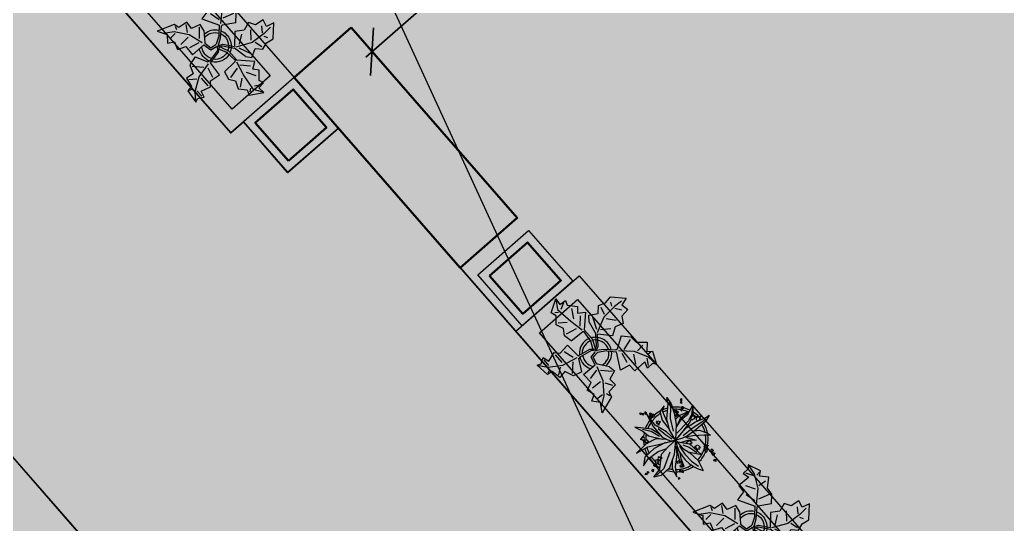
# Model space of a CAD drawing. Header units: millimetres. Extents: x 474337 to 1180020, y 4124662 to 4776603.
# Drawn here: x 914940 to 920805, y 4493170 to 4496164 of the extents above; entities that cross this region are included whole.
import ezdxf

# ---------------------------------------------------------------- set-up
doc = ezdxf.new("R2010")
doc.units = ezdxf.units.MM
doc.header["$PDMODE"] = 32
doc.header["$PDSIZE"] = 0.33
doc.layers.add('(032) Горизонтали утолщенные', color=32, linetype='Continuous', lineweight=30)
doc.layers.add('Cashpo', color=25, linetype='Continuous', lineweight=25)
doc.layers.add('Trees', color=92, linetype='Continuous')
doc.styles.add('J~stule', font='dutch.ttf')
doc.dimstyles.new('J~style', dxfattribs={"dimscale": 100, "dimtxt": 2.5, "dimasz": 2, "dimexe": 0.55, "dimexo": 0.725, "dimtad": 1, "dimdec": 0, "dimdsep": 46, "dimtxsty": 'J~stule', "dimblk": 'OBLIQUE', "dimcen": 2, "dimdle": 0.5, "dimadec": 0, "dimazin": 0, "dimtfac": 1, "dimtdec": 0, "dimtmove": 0, "dimatfit": 3, "dimfxl": 1, "dimarcsym": 0})

# ---------------------------------------------------------------- blocks, each defined once
blk = doc.blocks.new('yutyu')
at = {"layer": 'Cashpo', "color": 1, "lineweight": 30}
for centre, radius, start, end in [((-9, -4.5), 127.4, 62.53262, 119.25704), ((-11.3, -1.7), 103.2, 57.56885, 125.34883), ((-10.6, 3.1), 101, 337.93918, 48.24824), ((-9.5, 3.1), 120.5, 341.00101, 53.94272), ((-9.1, 3.9), 120, 178.6147, 235.1169), ((-9.1, 3.9), 100, 168.1647, 238.6725), ((-10.4, 6.3), 121.2, 242.23077, 334.52625), ((-12, 8.5), 104, 247.01195, 331.50016)]:
    blk.add_arc(centre, radius, start, end, dxfattribs=at)
at = {"layer": 'Trees'}
for p, q in [((101, 335.6), (107.4, 376.3)), ((107.4, 376.3), (209.8, 387.2)), ((209.8, 387.2), (145.6, 338.4)), ((209.8, 387.2), (198.1, 359.6)), ((30.1, 322.2), (101, 335.6)), ((38.2, 264.5), (30.1, 322.2)), ((48.6, 314.4), (82.9, 267.2)), ((145.6, 338.4), (84.2, 244.9)), ((112.7, 363.2), (123.3, 337)), ((150.9, 325.3), (204.8, 324.1)), ((223.2, 316.3), (174.6, 304.3)), ((174.6, 304.3), (197.2, 229.6)), ((198.1, 359.6), (223.2, 316.3)), ((-330.1, 127.3), (-374.8, 256.5)), ((-374.8, 256.5), (-307, 216.5)), ((-333.7, 230.2), (-289.5, 162.7)), ((-307, 216.5), (-259.1, 257.7)), ((-276.1, 167.1), (-271.2, 220.8)), ((-259.1, 257.7), (-232.5, 211.4)), ((-232.5, 211.4), (-174.7, 231.1)), ((-174.7, 231.1), (-150.8, 170.6)), ((-46.2, 169.8), (-27.3, 238)), ((-27.3, 238), (38.2, 264.5)), ((-8.9, 230.2), (53, 171.3)), ((84.2, 244.9), (57, 127.8)), ((178.8, 237.4), (102.7, 237.1)), ((197.2, 229.6), (163.2, 200.6)), ((-289.5, 162.7), (-200.6, 95)), ((-186.5, 188.8), (-191.5, 112.8)), ((-150.8, 170.6), (-70.3, 174.5)), ((-106.8, 80.9), (-124.1, 157)), ((-70.3, 174.5), (-71.1, 62.7)), ((-46.2, 169.8), (42.7, 121.4)), ((76.7, 150.4), (151.5, 172.9)), ((163.2, 200.6), (172.7, 120.5)), ((-289.9, 118), (-330.1, 127.3)), ((-316.6, 131.6), (-289.7, 140.4)), ((-281.5, 46.4), (-289.9, 118)), ((-272.4, 64.2), (-223, 95.2)), ((-200.6, 95), (-93.6, 60.4)), ((26.5, 13.8), (47.2, 110.8)), ((61.1, 113.5), (41.5, 16.4)), ((47.2, 110.8), (42.7, 121.4)), ((172.7, 120.5), (61.1, 113.5)), ((180.5, 78.5), (174.2, -27.9)), ((180.5, 78.5), (240.2, 91.1)), ((240.2, 91.1), (284.7, 62)), ((284.7, 62), (341.9, 83.4)), ((341.9, 83.4), (391.7, 40)), ((-223.3, 50.4), (-281.5, 46.4)), ((-201.4, -16.8), (-223.3, 50.4)), ((-192.4, 1), (-129.3, 58.7)), ((-152.2, -8.2), (-80.2, 44.9)), ((-80.2, 44.9), (-75.8, 49.3)), ((-75.8, 49.3), (-20.3, 36.5)), ((-71.1, 62.7), (-8.1, 46.9)), ((-20.3, 36.5), (-14.2, -10.4)), ((-20.3, 36.5), (-20.3, 36.5)), ((-8.1, 46.9), (0, 0)), ((0.9, -7), (26.5, 13.8)), ((41.5, 16.4), (20.2, -7.9)), ((22.6, 0.6), (81.7, -29.3)), ((242.6, 71.2), (222.6, -11.9)), ((421, 1.1), (291, -13.7)), ((344.3, 63.5), (302.3, 10.6)), ((391.7, 40), (432.4, 54.1)), ((418.7, 32.4), (401.3, 10.1)), ((488, -39.7), (421, 1.1)), ((432.4, 54.1), (488, -39.7)), ((-241.5, -127.7), (-225.3, -53.7)), ((-225.3, -53.7), (-104.3, -120.3)), ((-152.2, -8.2), (-201.4, -16.8)), ((-50.1, -71.7), (-104.3, -120.3)), ((-90.9, -124.9), (-28.5, -62.6)), ((-50.1, -71.7), (-14.2, -10.4)), ((-28.5, -62.6), (2, -15.7)), ((1.3, -7.8), (17.2, -46.5)), ((86.7, -47.9), (6.4, -12.8)), ((16.3, -10.4), (26.5, -37.4)), ((17.2, -46.5), (88.9, -101.1)), ((26.5, -37.4), (97.5, -93.5)), ((81.7, -29.3), (167.3, -37.1)), ((176.6, -47.7), (86.7, -47.9)), ((167.3, -37.1), (174.2, -27.9)), ((270.4, -140.9), (176.6, -47.7)), ((291, -13.7), (187, -37.1)), ((216.3, -42.9), (273.3, -96.3)), ((358.2, -79.2), (291.8, -40.9)), ((404.9, -19.7), (430.9, -66.9)), ((438.5, -35.1), (433.3, -86.7)), ((488, -39.7), (438.5, -35.1)), ((-299.4, -131.2), (-241.5, -127.7)), ((-298, -228.8), (-299.4, -131.2)), ((-136.2, -144.4), (-212.2, -126.6)), ((-190, -222.5), (-107.8, -135.6)), ((-92.2, -136.3), (-90.9, -124.9)), ((-37.9, -224.8), (-92.2, -136.3)), ((5.2, -175.3), (88.9, -101.1)), ((99.2, -139.7), (54.2, -203.5)), ((195.8, -113.8), (97.5, -93.5)), ((151.5, -218.9), (97.5, -106.4)), ((116.5, -119), (206.2, -157.4)), ((195.8, -113.8), (235.2, -144.7)), ((235.2, -144.7), (199.8, -205.9)), ((303, -92.7), (270.4, -140.9)), ((340.5, -125.2), (303, -92.7)), ((398.1, -74.1), (340.5, -125.2)), ((433.3, -86.7), (398.1, -74.1)), ((-346, -214.9), (-298, -228.8)), ((-345.9, -264.9), (-346, -214.9)), ((-268.2, -168.7), (-202.1, -206.6)), ((-102, -256.3), (-126.1, -174.4)), ((43.1, -234.1), (5.2, -175.3)), ((160.7, -330.3), (151.5, -218.9)), ((199.8, -205.9), (241.7, -246.5)), ((-369.9, -282.9), (-345.9, -264.9)), ((-369.9, -282.9), (-289.9, -272.8)), ((-275.8, -324.7), (-369.9, -282.9)), ((-287.9, -258.8), (-334, -230.9)), ((-289.9, -272.8), (-190, -222.5)), ((-249.9, -292.7), (-275.8, -324.7)), ((-273.8, -310.7), (-269.9, -282.7)), ((-198.7, -339.3), (-249.9, -292.7)), ((-193.9, -300.5), (-200, -242.6)), ((-145.5, -279.2), (-198.7, -339.3)), ((-89.9, -272.3), (-145.5, -279.2)), ((-37.9, -224.8), (-89.9, -272.3)), ((21.1, -296.5), (43.1, -234.1)), ((72.3, -271.2), (132.2, -224.1)), ((222.4, -251.7), (166.3, -235.6)), ((241.7, -246.5), (223.5, -298.8)), ((69.7, -324.3), (21.1, -296.5)), ((78.9, -390.2), (69.7, -324.3)), ((148.4, -323.2), (105.3, -355.5)), ((232.8, -354.3), (148.3, -436.4)), ((155.3, -395.9), (160.7, -330.3)), ((201.9, -329.6), (177.4, -315.5)), ((223.5, -298.8), (232.8, -354.3)), ((132.4, -379.3), (78.9, -390.2)), ((148.3, -436.4), (132.4, -379.3))]:
    blk.add_line(p, q, dxfattribs=at)
blk = doc.blocks.new('uiyi')
at = {"layer": 'Cashpo', "lineweight": 30, "ltscale": 0.1, "extrusion": (0, 0, -1)}
for centre, major_axis, start_param, end_param in [((10.2, 6.8), (169.7, 169.7), -1.220089, -1.010216), ((10.2, 6.8), (158, 158), -1.237744, -1.029908), ((10.2, 6.8), (169.7, 169.7), -0.886086, -0.617507), ((10.2, 6.8), (158, 158), -0.889995, -0.67916), ((10.2, 6.8), (-169.7, 169.7), 1.354065, 1.580489), ((10.2, 6.8), (-158, 158), 1.402226, 1.533974), ((10.2, 6.8), (158, 158), 0.066528, 0.61373), ((10.2, 6.8), (169.7, 169.7), 0.291978, 0.654909), ((10.2, 6.8), (169.7, 169.7), 3.717694, 3.950919), ((10.9, 1.3), (158, 158), 3.767296, 4.146619), ((10.2, 6.8), (158, 158), 3.482746, 3.649771), ((10.2, 6.8), (-158, 158), 2.449339, 2.938254), ((10.2, 6.8), (-169.7, 169.7), 2.431898, 2.830481), ((10.2, 6.8), (-158, 158), 4.327905, 4.569763), ((10.2, 6.8), (-158, 158), 3.449429, 3.724418), ((10.2, 6.8), (-169.7, 169.7), 3.409984, 3.737026)]:
    blk.add_ellipse(centre, major_axis=major_axis, ratio=1, start_param=start_param, end_param=end_param, dxfattribs=at)
at = {"layer": 'Cashpo', "color": 2, "lineweight": 30, "ltscale": 0.1, "extrusion": (0, 0, -1)}
for major_axis, start_param, end_param in [((158, 158), -0.609448, -0.475122), ((169.7, 169.7), -0.592307, -0.44413), ((169.7, 169.7), 4.559068, 4.718123), ((-158, 158), 6.166573, 6.379453), ((169.7, 169.7), 4.823255, 4.978325), ((169.7, 169.7), 0.075749, 0.183167), ((169.7, 169.7), 4.142062, 4.429809), ((-158, 158), 5.746791, 5.985086), ((169.7, 169.7), 4.008914, 4.104644), ((169.7, 169.7), 3.458664, 3.61719), ((169.7, 169.7), 3.024703, 3.316562), ((-158, 158), 4.624923, 4.873501), ((-158, 158), 3.03563, 3.35015), ((-169.7, 169.7), 3.019498, 3.341375), ((-169.7, 169.7), 2.966211, 2.998209), ((-169.7, 169.7), 2.892081, 2.958014), ((169.7, 169.7), 2.755823, 2.987251), ((-158, 158), 4.034231, 4.174743), ((169.7, 169.7), 2.400873, 2.651128)]:
    blk.add_ellipse((10.2, 6.8), major_axis=major_axis, ratio=1, start_param=start_param, end_param=end_param, dxfattribs=at)
at = {"layer": 'Trees', "color": 2, "ltscale": 10}
for p, q in [((-109.9, 193.5), (-105.1, 294.3)), ((55.6, 343), (51.1, 341.6)), ((51.1, 341.6), (58, 336.2)), ((55.5, 324.1), (51.1, 322.7)), ((51.1, 322.7), (57.9, 317.3)), ((56.7, 326.2), (52.8, 327.2)), ((52.8, 327.2), (55.5, 324.1)), ((56.8, 345.1), (52.9, 346.1)), ((52.9, 346.1), (55.6, 343)), ((58.7, 333), (56.7, 326.2)), ((58.8, 351.8), (56.8, 345.1)), ((60.3, 326.5), (58.7, 333)), ((60.4, 345.4), (58.8, 351.8)), ((59.2, 317.6), (66.3, 323.7)), ((59.3, 336.5), (66.4, 342.5)), ((63.5, 327.4), (60.3, 326.5)), ((63.6, 346.3), (60.4, 345.4)), ((61.6, 324.5), (63.5, 327.4)), ((66.3, 323.7), (61.6, 324.5)), ((61.7, 343.4), (63.6, 346.3)), ((66.4, 342.5), (61.7, 343.4)), ((64.8, 282.7), (66.4, 294.3)), ((66.4, 294.3), (70.4, 289.8)), ((70.4, 289.8), (72.2, 293.8)), ((72.2, 293.8), (73.4, 289.8)), ((113.7, 314.8), (97.6, 240.8)), ((37.1, 205.3), (27.7, 221.6)), ((28.7, 224.3), (43.9, 237.7)), ((43.9, 237.7), (44.2, 227.3)), ((44.2, 227.3), (51, 230.5)), ((50.9, 259.8), (44.5, 246.8)), ((45.4, 244.7), (57.8, 235.2)), ((51, 230.5), (48.1, 223.9)), ((48.1, 223.9), (61.5, 218.4)), ((54.8, 253), (50.9, 259.8)), ((58.8, 258.5), (54.8, 253)), ((57.8, 235.2), (57.5, 243.2)), ((57.5, 243.2), (62.9, 241.2)), ((58.5, 251.8), (58.8, 258.5)), ((70.3, 251), (58.5, 251.8)), ((60.3, 246.1), (70.3, 251)), ((62.9, 241.2), (60.3, 246.1)), ((75.6, 277.5), (65.4, 281.1)), ((73.4, 289.8), (81.3, 292.4)), ((79.1, 282.4), (74.1, 283.2)), ((74.1, 283.2), (75.6, 277.5)), ((81.3, 292.4), (75.5, 285.8)), ((75.5, 285.8), (79.1, 282.4)), ((-196.8, 150.9), (-143.7, 141.5)), ((-169.2, 179.3), (-161.3, 186)), ((-149.2, 175.8), (-169.2, 179.3)), ((-168, 189.4), (-161, 191.2)), ((-161.3, 186), (-168, 189.4)), ((-161, 191.2), (-165.1, 205.1)), ((-165.1, 205.1), (-154, 194.6)), ((-154, 194.6), (-147.9, 200.7)), ((-147.9, 200.7), (-149.5, 192)), ((-149.5, 192), (-139.6, 194.3)), ((-139.6, 194.3), (-146.5, 176.7)), ((-128.9, 170.4), (-135.3, 189.6)), ((-135.3, 189.6), (-125.6, 185.8)), ((-108.1, 170.6), (-126.8, 168.4)), ((-125.6, 185.8), (-125.8, 193.3)), ((-125.8, 193.3), (-120.9, 188)), ((-120.9, 188), (-110.6, 198.2)), ((-106.3, 180.9), (-114.8, 178.3)), ((-114.8, 178.3), (-108.1, 170.6)), ((-110.6, 198.2), (-114.6, 183.4)), ((-114.6, 183.4), (-106.3, 180.9)), ((22.3, 187.2), (31.2, 203.8)), ((32.4, 188.3), (22.3, 187.2)), ((29.7, 179.9), (32.4, 188.3)), ((36.5, 185.2), (29.7, 179.9)), ((34, 204.4), (53.4, 198.6)), ((46.4, 173.5), (36.5, 185.2)), ((41.5, 214.4), (37.1, 205.3)), ((47.3, 207.7), (41.5, 214.4)), ((51.1, 188.8), (43.9, 187.8)), ((43.9, 187.8), (46.4, 173.5)), ((53.4, 198.6), (44.8, 192.9)), ((44.8, 192.9), (51.1, 188.8)), ((61.5, 218.4), (46.3, 216.3)), ((46.3, 216.3), (47.3, 207.7)), ((206.6, 140.8), (211.7, 147.5)), ((211.7, 147.5), (210.5, 138.7)), ((241.4, 181), (237, 182.4)), ((237, 182.4), (239.4, 174.1)), ((240.7, 173.5), (250, 174.4)), ((243.6, 182), (241, 185)), ((241, 185), (241.4, 181)), ((249.1, 186.4), (243.6, 182)), ((246.6, 177.8), (249.8, 179)), ((250, 174.4), (246.6, 177.8)), ((246.7, 180.2), (249.1, 186.4)), ((249.8, 179), (246.7, 180.2)), ((-308.1, 79.1), (-311.9, 84.7)), ((-311.9, 84.7), (-305.5, 81.6)), ((-311, 77.3), (-308.1, 79.1)), ((-307.6, 76.8), (-311, 77.3)), ((-310.1, 72.7), (-307.6, 76.8)), ((-300.8, 74), (-310.1, 72.7)), ((-305.5, 81.6), (-303.7, 85.1)), ((-303.7, 85.1), (-303.2, 81.1)), ((-303.2, 81.1), (-299.2, 83.5)), ((-299.2, 83.5), (-299.7, 74.8)), ((176.4, 106.6), (181, 91.7)), ((189.6, 115.8), (176.8, 108.8)), ((181, 91.7), (185.4, 98.4)), ((185.4, 98.4), (188.6, 93.6)), ((188.6, 93.6), (189.3, 99.1)), ((188.8, 108), (189.6, 115.8)), ((195.3, 110.1), (188.8, 108)), ((189.3, 99.1), (200.3, 97.4)), ((191.2, 104.8), (195.3, 110.1)), ((200.3, 97.4), (191.2, 104.8)), ((203.4, 130.1), (198.2, 140.6)), ((198.2, 140.6), (204.1, 139.2)), ((204.1, 139.2), (203.4, 143.5)), ((203.4, 143.5), (206.6, 140.8)), ((215.3, 131.9), (204.8, 129.2)), ((210.5, 138.7), (215.5, 138)), ((215.5, 138), (210.8, 135.8)), ((210.8, 135.8), (215.3, 131.9)), ((220, 116), (213.7, 124.8)), ((214.1, 126.4), (222.1, 135)), ((222, 121.5), (220, 116)), ((225.7, 117.9), (222, 121.5)), ((222.1, 135), (222.8, 129)), ((222.8, 129), (226.6, 131.2)), ((233.2, 124.8), (224.6, 122.8)), ((224.6, 122.8), (225.7, 117.9)), ((226.6, 131.2), (225.2, 127.2)), ((225.2, 127.2), (233.2, 124.8)), ((-294.1, 66.6), (-297.8, 72.1)), ((-297.8, 72.1), (-291.4, 69.1)), ((-296.9, 64.8), (-294.1, 66.6)), ((-293.5, 64.3), (-296.9, 64.8)), ((-296, 60.2), (-293.5, 64.3)), ((-286.7, 61.5), (-296, 60.2)), ((-294.4, 41.2), (-288, 47.4)), ((-286.3, 43.2), (-294.4, 41.2)), ((-291.4, 69.1), (-289.6, 72.6)), ((-288, 47.4), (-291.4, 51)), ((-291.4, 51), (-286.4, 49.8)), ((-289.6, 72.6), (-289.1, 68.5)), ((-289.1, 68.5), (-285.1, 70.9)), ((-286.4, 49.8), (-287.4, 55.6)), ((-287.4, 55.6), (-277.5, 51.2)), ((-285.4, 39.1), (-286.3, 43.2)), ((-285.1, 70.9), (-285.7, 62.3)), ((-283.3, 42.9), (-285.4, 39.1)), ((-279.6, 38.1), (-283.3, 42.9)), ((-277.1, 49.6), (-279.6, 38.1)), ((-275.7, 47), (-172.7, 69)), ((-169.5, 51.7), (-275.7, 47)), ((-264.3, 20.7), (-257.9, 26.8)), ((-256.2, 22.7), (-264.3, 20.7)), ((-257.9, 26.8), (-261.3, 30.5)), ((-261.3, 30.5), (-256.3, 29.3)), ((-256.3, 29.3), (-257.4, 35.1)), ((-257.4, 35.1), (-247.5, 30.6)), ((-255.3, 18.6), (-256.2, 22.7)), ((-253.2, 22.3), (-255.3, 18.6)), ((-249.6, 17.6), (-253.2, 22.3)), ((-247, 29), (-249.6, 17.6)), ((-243.3, 42.3), (-248, 40.9)), ((-248, 40.9), (-243.1, 39.4)), ((-243.1, 39.4), (-247, 34.9)), ((-247, 34.9), (-236.2, 33.7)), ((-239.6, 45), (-245.6, 50.9)), ((-245.6, 50.9), (-243.3, 42.3)), ((-244.5, 8.7), (-237.3, 18)), ((-234.2, 12.9), (-244.5, 8.7)), ((-237.3, 18), (-242.5, 22.2)), ((-242.5, 22.2), (-235.7, 21.6)), ((-236.8, 48.1), (-239.6, 45)), ((-235.7, 21.6), (-238.2, 29)), ((-238.2, 29), (-224.2, 25.1)), ((-236.9, 43.7), (-236.8, 48.1)), ((-231.3, 45.9), (-236.9, 43.7)), ((-235, 34.8), (-231.3, 45.9)), ((-232.3, 7.6), (-234.2, 12.9)), ((-230.2, 13), (-232.3, 7.6)), ((-224.5, 7.5), (-230.2, 13)), ((-223.3, 23), (-224.5, 7.5)), ((-179.1, 36.1), (-183.1, 17.7)), ((-181.3, 15.4), (-162.7, 7.2)), ((-172.1, 28.7), (-179.1, 36.1)), ((-168.6, 36.8), (-172.1, 28.7)), ((-167, 28.4), (-168.6, 36.8)), ((-151.8, 30.9), (-167, 28.4)), ((-162.7, 7.2), (-165.6, 17.2)), ((-165.6, 17.2), (-158.2, 16.2)), ((-163, 21.7), (-151.8, 30.9)), ((-158.2, 16.2), (-163, 21.7)), ((-132.5, -64.9), (-193.6, -123.2)), ((148.6, -86.2), (146.2, -60)), ((146.2, -60), (157.3, -67.6)), ((157.3, -67.6), (159.2, -58.1)), ((159.2, -58.1), (163.9, -66.2)), ((163.9, -66.2), (179.9, -56.3)), ((179.9, -56.3), (170.5, -73.9)), ((-193.6, -123.2), (-225.8, -137.4)), ((-211.3, -142.1), (-145.3, -112.2)), ((-142.2, -130.9), (-150.5, -138.3)), ((-150.5, -138.3), (-139, -135.9)), ((-140.3, -127.4), (-146.1, -126.9)), ((-146.1, -126.9), (-142.2, -130.9)), ((-128.3, -125.6), (-142.8, -119.8)), ((-142.8, -119.8), (-140.3, -127.4)), ((-139, -135.9), (-137.5, -142.4)), ((-137.5, -142.4), (-135.1, -136)), ((-135.1, -136), (-129.5, -141.6)), ((-121.4, -114.1), (-129.7, -121.5)), ((-129.7, -121.5), (-118.2, -119.1)), ((-129.5, -141.6), (-126.9, -127.3)), ((-119.5, -110.5), (-125.2, -110)), ((-125.2, -110), (-121.4, -114.1)), ((-122, -102.9), (-119.5, -110.5)), ((-107.5, -108.7), (-122, -102.9)), ((-118.2, -119.1), (-116.6, -125.6)), ((-116.6, -125.6), (-114.2, -119.2)), ((-114.2, -119.2), (-108.7, -124.7)), ((-108.7, -124.7), (-106, -110.5)), ((-106.3, -124.9), (-103.1, -91.8)), ((-84.1, -197.3), (-106.3, -124.9)), ((-86.2, -122.8), (-84.1, -197.3)), ((175, -92), (150.7, -89.4)), ((180.3, -79.5), (168.8, -80.3)), ((168.8, -80.3), (175, -92)), ((170.5, -73.9), (180.3, -79.5)), ((189.7, -116.4), (180.5, -134.4)), ((180.5, -134.4), (190.6, -132.1)), ((190.6, -132.1), (189.2, -139.5)), ((189.2, -139.5), (194.9, -135)), ((210.2, -119.8), (192.1, -114.7)), ((194.9, -135), (203.5, -146.7)), ((201.8, -131.4), (210.4, -130.2)), ((203.5, -146.7), (201.8, -131.4)), ((202.4, -126.4), (210.2, -119.8)), ((210.4, -130.2), (202.4, -126.4)), ((210.7, -111.2), (214.2, -96.4)), ((224.1, -119.2), (211.2, -113.3)), ((214.2, -96.4), (218.8, -102.6)), ((218.8, -102.6), (221.7, -97.8)), ((221.7, -97.8), (222.7, -103.1)), ((222.7, -103.1), (233.3, -100.6)), ((229.2, -113.3), (222.8, -111.7)), ((222.8, -111.7), (224.1, -119.2)), ((233.3, -100.6), (224.9, -108.5)), ((224.9, -108.5), (229.2, -113.3)), ((238.7, -147.2), (240.9, -133.2)), ((245.6, -143.9), (238.7, -147.2)), ((242.8, -132.1), (258, -131.4)), ((245.8, -150.6), (245.6, -143.9)), ((249.3, -145.1), (245.8, -150.6)), ((259.1, -151), (249.3, -145.1)), ((258, -131.4), (253.3, -137.6)), ((253.3, -137.6), (258.7, -139)), ((258.7, -139), (253.9, -141.5)), ((253.9, -141.5), (259.1, -151)), ((267.3, -123.4), (262.4, -137.8)), ((262.4, -137.8), (269.7, -135)), ((282.9, -123.7), (268.9, -121.9)), ((269.7, -135), (269.5, -140.6)), ((269.5, -140.6), (273.2, -136.7)), ((273.2, -136.7), (280.9, -144.4)), ((277.9, -129.4), (282.9, -123.7)), ((284.2, -131.4), (277.9, -129.4)), ((278, -133.3), (284.2, -131.4)), ((280.9, -144.4), (278, -133.3)), ((314.8, -100.8), (309.6, -110.8)), ((310.2, -112.4), (319.7, -120.1)), ((317.7, -106.2), (314.8, -100.8)), ((321, -102), (317.7, -106.2)), ((319.7, -120.1), (319.6, -113.9)), ((319.6, -113.9), (323.8, -115.6)), ((320.6, -107.2), (321, -102)), ((329.8, -108.1), (320.6, -107.2)), ((321.9, -111.7), (329.8, -108.1)), ((323.8, -115.6), (321.9, -111.7)), ((-190.9, -223.7), (-187.4, -217.5)), ((-190.8, -215.4), (-186.7, -215.2)), ((-187.4, -217.5), (-190.8, -215.4)), ((-188.8, -211.1), (-180.2, -212.2)), ((-186.7, -215.2), (-188.8, -211.1)), ((-182.8, -219.9), (-183.5, -223.2)), ((-178.9, -222.7), (-182.8, -219.9)), ((-179.5, -213.3), (-178.9, -222.7)), ((-177.4, -210.5), (-173.9, -204.3)), ((-171.7, -207.1), (-177.4, -210.5)), ((-177.3, -202.2), (-173.3, -202)), ((-173.9, -204.3), (-177.3, -202.2)), ((-173.3, -202), (-175.4, -197.8)), ((-175.4, -197.8), (-166.8, -199)), ((-170.1, -210), (-171.7, -207.1)), ((-169.3, -206.7), (-170.1, -210)), ((-165.4, -209.5), (-169.3, -206.7)), ((-166, -200.1), (-165.4, -209.5)), ((-137.1, -179.8), (-144.3, -189)), ((-144.3, -189), (-138.3, -188.8)), ((-138.3, -188.8), (-139.9, -192.8)), ((-139.9, -192.8), (-136.2, -190.9)), ((-137.7, -172.6), (-132.6, -163)), ((-131.9, -172), (-137.7, -172.6)), ((-136.2, -190.9), (-132.6, -198.4)), ((-125.8, -183.9), (-135.6, -179.1)), ((-133.4, -176.9), (-131.9, -172)), ((-129.5, -173.8), (-133.4, -176.9)), ((-132.6, -198.4), (-131.9, -189.6)), ((-131.9, -189.6), (-126.9, -189.9)), ((-131, -162.7), (-119.7, -166)), ((-131, -186.8), (-125.8, -183.9)), ((-126.9, -189.9), (-131, -186.8)), ((-123.8, -180.5), (-129.5, -173.8)), ((-121.1, -171.7), (-125.3, -172.3)), ((-125.3, -172.3), (-123.8, -180.5)), ((-119.7, -166), (-124.7, -169.3)), ((-124.7, -169.3), (-121.1, -171.7)), ((-52, -203.6), (-32.7, -154.7)), ((-51.1, -211.2), (-38.4, -195.9)), ((-33.4, -204.7), (-51.1, -211.2)), ((-38.4, -195.9), (-46.8, -188.5)), ((-46.8, -188.5), (-35.4, -189.9)), ((-35.4, -189.9), (-39.2, -177.2)), ((-39.2, -177.2), (-15.8, -184.6)), ((-30.4, -213.6), (-33.4, -204.7)), ((-26.6, -204.6), (-30.4, -213.6)), ((-17.3, -214.4), (-26.6, -204.6)), ((-18.2, -219.3), (0.4, -203.4)), ((-5.5, -222.7), (-18.2, -219.3)), ((-14.4, -188.1), (-17.3, -214.4)), ((4.1, -204), (18, -215)), ((9.1, -189.4), (34.9, -263.4)), ((-185.1, -220.3), (-190.9, -223.7)), ((-183.5, -223.2), (-185.1, -220.3)), ((-12.7, -231.7), (-5.5, -222.7)), ((-2, -228.4), (-12.7, -231.7)), ((4.3, -247.3), (-2, -228.4)), ((8.1, -228.9), (4.3, -247.3)), ((17.3, -231.1), (8.1, -228.9)), ((20.3, -221.3), (11.7, -223.2)), ((11.7, -223.2), (17.3, -231.1)), ((34.9, -263.4), (36.5, -298.1))]:
    blk.add_line(p, q, dxfattribs=at)
at = {"layer": 'Trees', "ltscale": 10}
for p, q in [((-105.1, 294.3), (-85.8, 199.8)), ((-42.3, 267.5), (1.1, 316.4)), ((1.1, 316.4), (-15, 256.5)), ((139.5, 264.4), (113.7, 314.8)), ((-45.6, 173), (-42.3, 267.5)), ((-15, 256.5), (-8.6, 163.6)), ((97.6, 240.8), (23.6, 158.8)), ((117, 291.2), (113.7, 210.8)), ((139.5, 180.9), (139.5, 264.4)), ((-166.2, 92.7), (-259.6, 176.2)), ((-259.6, 176.2), (-196.8, 150.9)), ((-90.6, 116.3), (-109.9, 193.5)), ((-85.8, 199.8), (-40.7, 117.9)), ((-23, 80), (-45.6, 173)), ((-8.6, 163.6), (16.5, 101.5)), ((23.6, 158.8), (14, 81.6)), ((113.7, 210.8), (52.6, 99)), ((86.4, 89.5), (139.5, 180.9)), ((109.7, 129.6), (155.8, 169)), ((155.8, 169), (224.5, 184.5)), ((224.5, 184.5), (162.1, 143.1)), ((-153.4, 105.3), (-208.1, 144.6)), ((-95.4, 72.2), (-166.2, 92.7)), ((-85.8, 84.8), (-153.4, 105.3)), ((-143.7, 141.5), (-58.1, 82.6)), ((-35.9, 59.6), (-90.6, 116.3)), ((-40.7, 117.9), (12.8, 12)), ((12.8, 12), (86.4, 89.5)), ((14, 81.6), (12.8, 12)), ((101.9, 73.8), (49.1, 38.6)), ((49.8, 39.1), (140, 87.2)), ((162.1, 143.1), (101.9, 73.8)), ((140, 87.2), (202.3, 91.4)), ((140.8, 105.9), (145.4, 91)), ((154, 115), (141.2, 108.1)), ((202.3, 91.4), (145.2, 71.7)), ((145.4, 91), (149.8, 97.7)), ((149.8, 97.7), (153, 92.9)), ((153, 92.9), (153.7, 98.4)), ((153.2, 107.2), (154, 115)), ((159.6, 109.4), (153.2, 107.2)), ((153.7, 98.4), (164.7, 96.6)), ((155.6, 104.1), (159.6, 109.4)), ((164.7, 96.6), (155.6, 104.1)), ((-172.7, 69), (-68.1, 72.2)), ((-77.7, 21.8), (-169.5, 51.7)), ((-61.7, 42.2), (-135.7, 53.3)), ((12.8, 12), (-77.7, 21.8)), ((12.8, 12), (-74.5, -3.5)), ((-72.9, -68.1), (12.8, 12)), ((-68.1, 72.2), (-10.2, 45.4)), ((-10.2, 26.5), (-61.7, 42.2)), ((-10.2, 45.4), (12.8, 12)), ((12.8, 12), (-3.7, -107.4)), ((34.9, -30.2), (12.8, 12)), ((12.8, 12), (91.2, 12)), ((22, 17), (102.5, -47.6)), ((65.5, 20.2), (137.9, 28.1)), ((91.2, 12), (154, -6.6)), ((145.2, 71.7), (106.8, 48.6)), ((137.9, 28.1), (208.7, 24.9)), ((208.7, 24.9), (269.8, 10.7)), ((237.6, -14.5), (316.5, 6)), ((-233.8, -93.3), (-224.2, -41.3)), ((-212.9, -57), (-233.8, -93.3)), ((-148.5, -42.8), (-225.8, -124.8)), ((-224.2, -41.3), (-163, -11.3)), ((-118.6, -26.9), (-212.9, -57)), ((-163, -11.3), (-78.5, -5.6)), ((-74.5, -3.5), (-148.5, -42.8)), ((-145.3, -112.2), (-72.9, -68.1)), ((-45.6, -20.8), (-132.5, -64.9)), ((-60.9, -70.9), (-86.2, -122.8)), ((-58.4, -61.8), (-74.5, -121.6)), ((-32.7, -154.7), (-21.4, -64.9)), ((-21.4, -64.9), (-19.8, -28.7)), ((-15, -148.4), (7.7, -25)), ((23.6, -53.9), (28.5, -139)), ((47.8, -75.9), (34.9, -30.2)), ((75.1, -105.9), (39.7, -47.4)), ((46.9, -62.4), (58.6, -68)), ((74.4, -54.5), (50.1, -1.8)), ((58.6, -68), (113.5, -104.2)), ((113.5, -104.2), (74.4, -54.5)), ((75.1, -5), (118.6, -30.2)), ((83.1, -60.7), (80.7, -34.5)), ((80.7, -34.5), (91.8, -42.1)), ((109.6, -66.5), (85.2, -63.9)), ((91.8, -42.1), (92.4, -39)), ((102.5, -47.6), (223.2, -61.8)), ((114.8, -53.9), (103.3, -54.8)), ((103.3, -54.8), (109.6, -66.5)), ((106, -46.5), (105, -48.4)), ((105, -48.4), (114.8, -53.9)), ((118.6, -30.2), (186.2, -46)), ((223.2, -61.8), (150.5, -5.6)), ((154, -6.6), (237.6, -14.5)), ((-225.8, -124.8), (-267.6, -146.8)), ((-267.6, -146.8), (-211.3, -142.1)), ((-74.5, -121.6), (-71.3, -183.1)), ((-3.7, -107.4), (9.1, -189.4)), ((28.5, -139), (39.7, -225.6)), ((54.2, -154.7), (47.8, -75.9)), ((51, -137.4), (75.1, -170.5)), ((125, -172), (75.1, -105.9)), ((-71.3, -183.1), (-97.1, -255.5)), ((-97.1, -255.5), (-52, -203.6)), ((-97.1, -255.5), (-42.5, -208.1)), ((-28.7, -180.6), (-15, -148.4)), ((55.8, -247.7), (54.2, -154.7)), ((75.1, -170.5), (129.8, -202)), ((155.6, -208.3), (125, -172)), ((129.8, -202), (155.6, -208.3)), ((36.5, -298.1), (55.8, -247.7)), ((39.7, -225.6), (44.5, -260.3))]:
    blk.add_line(p, q, dxfattribs=at)
at = {"layer": 'Trees', "color": 2, "ltscale": 10, "extrusion": (0, 0, -1)}
blk.add_ellipse((10.2, 6.8), major_axis=(169.7, 169.7), ratio=1, start_param=0.214693, end_param=0.250114, dxfattribs=at)
at = {"layer": 'Trees', "ltscale": 10, "extrusion": (0, 0, -1)}
blk.add_ellipse((160.4, -213.9), major_axis=(273.6, 0), ratio=0.978732, start_param=4.181898, end_param=5.319375, dxfattribs=at)
at = {"layer": 'Trees', "color": 2, "linetype": 'ByBlock', "extrusion": (0, 0, -1)}
blk.add_ellipse((10.2, 6.8), major_axis=(169.7, 169.7), ratio=1, start_param=2.298631, end_param=2.368794, dxfattribs=at)
blk = doc.blocks.new('_Oblique')
at = {"color": 0, "linetype": 'ByBlock', "lineweight": -2}
blk.add_line((-0.5, -0.5), (0.5, 0.5), dxfattribs=at)
blk = doc.blocks.new('*D208')
at = {"color": 0, "lineweight": -2, "transparency": 16777216}
for p, q in [((2644341.4, -384661.2), (2644341.4, -381561.1)), ((2643625.1, -381611.1), (2644396.4, -381611.1)), ((2644830.1, -384611.2), (2644286.4, -384611.2))]:
    blk.add_line(p, q, dxfattribs=at)
at = {"layer": 'Defpoints', "color": 0, "lineweight": 35, "transparency": 16777216}
for p in [(2643552.6, -381611.1), (2644341.4, -381611.1), (2644902.6, -384611.2)]:
    blk.add_point(p, dxfattribs=at)
at = {"color": 0, "lineweight": -2, "transparency": 16777216, "xscale": 200, "yscale": 200, "zscale": 200}
for p, rotation in [((2644341.4, -381611.1), 90), ((2644341.4, -384611.2), 270)]:
    blk.add_blockref('_Oblique', p, dxfattribs=dict(at, rotation=rotation))
at = {"color": 0, "transparency": 16777216, "insert": (2644151.4, -383111.2), "char_height": 250, "attachment_point": 5, "rotation": 90, "style": 'J~stule'}
blk.add_mtext('3000', dxfattribs=at)
blk = doc.blocks.new('xdfstfgkjhkl')
blk.add_line((16710, -20670), (21310, -20670))
for points in [[(22410, -17220.1), (22410, -20670), (15210, -20670)], [(16810, -20620), (16810, -20220), (17210, -20220), (17210, -20620), (16810, -20620)], [(15610, -21070), (15610, -20670), (15210, -20670), (15210, -21070), (15610, -21070)]]:
    blk.add_lwpolyline(points)
for points in [[(17210, -20170), (20810, -20170), (20810, -20670), (17210, -20670)], [(17310, -20270), (20710, -20270), (20710, -20570), (17310, -20570)], [(12310, -20670), (15210, -20670), (15210, -21170), (12310, -21170)], [(12410, -20770), (15110, -20770), (15110, -21070), (12410, -21070)]]:
    blk.add_lwpolyline(points, close=True)
at = {"lineweight": 50}
for points in [[(15210, -20220), (15210, -20670), (16710, -20670), (16710, -20670), (16710, -20220), (16710, -20220), (15210, -20220), (15210, -20220)], [(16860, -20570), (16860, -20270), (17160, -20270), (17160, -20570)], [(15560, -21020), (15560, -20720), (15260, -20720), (15260, -21020)]]:
    blk.add_lwpolyline(points, close=True, dxfattribs=at)
at = {"color": 1, "yscale": 0.7999999999883585, "zscale": 0.7999999999883585, "rotation": 180}
for name, p, xscale in [('yutyu', (17613.4, -20396.1), 0.7999999999883585), ('yutyu', (19011.5, -20379.6), -0.7999999999883585), ('uiyi', (18311.2, -20371.1), -0.7999999999883585), ('yutyu', (14768.3, -20896.1), -0.7999999999883585)]:
    blk.add_blockref(name, p, dxfattribs=dict(at, xscale=xscale))
dim = blk.add_linear_dim(base=(15398.8, -17219.9), p1=(15960, -20220), p2=(14610, -17219.9), angle=90, dimstyle='J~style')
dim.commit()
dim.dimension.update_dxf_attribs({"geometry": '*D208', "text_midpoint": (15208.8, -18719.9), "insert": (-2628942.6, 364391.2)})

msp = doc.modelspace()

# ---------------------------------------------------------------- hatches: boundary and pattern name
at = {"lineweight": 30, "true_color": 0xababab}
h = msp.add_hatch(color=253, dxfattribs=at)
h.dxf.hatch_style = 1
edge = h.paths.add_edge_path()
edge.add_arc((846629.8, 4561555.4), 73174.6, 338.950551, 346.758197, ccw=False)
edge.add_line((914921.5, 4535273), (911662.8, 4528010.8))
edge.add_arc((846807.7, 4561434.6), 72961.2, 318.905035, 332.735208, ccw=False)
edge.add_arc((899641.5, 4515567.5), 3000, 224.5229, 315.81355, ccw=False)
edge.add_line((897502.6, 4513464), (864463.3, 4551253.8))
edge.add_line((864463.3, 4551253.8), (860836.2, 4549325.3))
edge.add_line((860836.2, 4549325.3), (895608.2, 4509553.6))
edge.add_arc((893204.6, 4507758.3), 3000, -36.0724, 36.75716, ccw=False)
edge.add_line((895629.5, 4505991.9), (866171, 4470218))
edge.add_arc((864010, 4472298.9), 3000, 225.80751, 316.08205, ccw=False)
edge.add_line((861918.8, 4470147.9), (818734.5, 4519541.4))
edge.add_line((818734.5, 4519541.4), (818452, 4519192.6))
edge.add_line((818452, 4519192.6), (816393.9, 4516141.4))
edge.add_line((816393.9, 4516141.4), (860070.5, 4466184.7))
edge.add_arc((857596.1, 4464488.5), 3000, -32.43442, 34.42992, ccw=False)
edge.add_line((860128.1, 4462879.5), (845305.2, 4444878.7))
edge.add_arc((842989.3, 4446785.8), 3000, 225, 320.5299, ccw=False)
edge.add_line((840868, 4444664.4), (817571.1, 4467961.3))
edge.add_arc((816156.9, 4466547.1), 2000, 45, 105.76376)
edge.add_line((815613.5, 4468471.9), (810445.7, 4467013.1))
edge.add_line((810445.7, 4467013.1), (808272.3, 4474712.2))
edge.add_line((808272.3, 4474712.2), (794798.8, 4470908.8))
edge.add_line((794798.8, 4470908.8), (796972.2, 4463209.7))
edge.add_line((796972.2, 4463209.7), (797662.9, 4464443.7))
edge.add_line((797662.9, 4464443.7), (796032.9, 4470218.1))
edge.add_line((796032.9, 4470218.1), (807581.6, 4473478.1))
edge.add_line((807581.6, 4473478.1), (809211.6, 4467703.8))
edge.add_line((809211.6, 4467703.8), (797662.9, 4464443.7))
edge.add_line((797662.9, 4464443.7), (796972.2, 4463209.7))
edge.add_line((796972.2, 4463209.7), (752899.1, 4450768.3))
edge.add_line((752899.1, 4450768.3), (744212.5, 4442081.7))
edge.add_line((744212.5, 4442081.7), (810150.9, 4460695.4))
edge.add_line((810150.9, 4460695.4), (811101.8, 4457327))
edge.add_line((811101.8, 4457327), (813026.5, 4457870.4))
edge.add_line((813026.5, 4457870.4), (812075.7, 4461238.7))
edge.add_line((812075.7, 4461238.7), (813858.2, 4461741.9))
edge.add_arc((814401.6, 4459817.1), 2000, 45, 105.76376, ccw=False)
edge.add_line((815815.8, 4461231.4), (837446.9, 4439600.3))
edge.add_arc((835325.5, 4437479), 3000, -39.4701, 45, ccw=False)
edge.add_line((837641.4, 4435572), (825729, 4421105.7))
edge.add_line((825729, 4421105.7), (817128.3, 4418677.8))
edge.add_line((817128.3, 4418677.8), (813750.7, 4430642.9))
edge.add_line((813750.7, 4430642.9), (813489.1, 4430465.3))
edge.add_line((813489.1, 4430465.3), (810217, 4429541.6))
edge.add_line((810217, 4429541.6), (809782.3, 4431081.5))
edge.add_line((809782.3, 4431081.5), (794846, 4426865.1))
edge.add_line((794846, 4426865.1), (795367.9, 4425016.2))
edge.add_arc((793959.9, 4410569), 14515.6, 77.91868, 84.43335, ccw=False)
edge.add_line((796998, 4424763.2), (796697.1, 4425829))
edge.add_line((796697.1, 4425829), (809901.1, 4429556.2))
edge.add_line((809901.1, 4429556.2), (813076.6, 4418307.3))
edge.add_arc((813584.4, 4435581.7), 17281.8, 232.8228, 268.31617, ccw=False)
edge.add_arc((793959.9, 4410569), 14515.6, 50.76376, 84.43335)
edge.add_line((795367.9, 4425016.2), (795349, 4425009.7))
edge.add_line((795349, 4425009.7), (795386.4, 4424877.2))
edge.add_line((795386.4, 4424877.2), (792249, 4423991.5))
edge.add_line((792249, 4423991.5), (792240.9, 4424020.4))
edge.add_line((792240.9, 4424020.4), (788391.3, 4422933.7))
edge.add_line((788391.3, 4422933.7), (788399.5, 4422904.8))
edge.add_line((788399.5, 4422904.8), (785262.1, 4422019.2))
edge.add_line((785262.1, 4422019.2), (785224.3, 4422152.8))
edge.add_line((785224.3, 4422152.8), (785205.1, 4422147.4))
edge.add_arc((793959.9, 4410569), 14515.6, 127.09417, 160.76376)
edge.add_arc((764152.8, 4421627.8), 17281.9, 303.21142, 338.70459, ccw=False)
edge.add_line((773618.6, 4407168.8), (770443.1, 4418417.9))
edge.add_line((770443.1, 4418417.9), (783647.1, 4422145.2))
edge.add_line((783647.1, 4422145.2), (783948, 4421079.3))
edge.add_arc((793959.9, 4410569), 14515.6, 127.09417, 133.60884, ccw=False)
edge.add_line((785205.1, 4422147.4), (784683.2, 4423996.3))
edge.add_line((784683.2, 4423996.3), (760700.4, 4417226.2))
edge.add_line((760700.4, 4417226.2), (759885.4, 4420113.4))
edge.add_line((759885.4, 4420113.4), (757960.6, 4419570))
edge.add_line((757960.6, 4419570), (756221.9, 4425729.3))
edge.add_line((756221.9, 4425729.3), (758146.7, 4426272.7))
edge.add_line((758146.7, 4426272.7), (756625.3, 4431662.1))
edge.add_line((756625.3, 4431662.1), (754700.6, 4431118.7))
edge.add_line((754700.6, 4431118.7), (752961.9, 4437278))
edge.add_line((752961.9, 4437278), (754886.6, 4437821.4))
edge.add_line((754886.6, 4437821.4), (754343.3, 4439746.1))
edge.add_line((754343.3, 4439746.1), (757759.8, 4440710.7))
edge.add_line((757759.8, 4440710.7), (757039.9, 4443260.9))
edge.add_line((757039.9, 4443260.9), (762429.3, 4444782.3))
edge.add_line((762429.3, 4444782.3), (763149.2, 4442231.9))
edge.add_line((763149.2, 4442231.9), (812471.7, 4456155.1))
edge.add_line((812471.7, 4456155.1), (813245.9, 4453412.3))
edge.add_line((813245.9, 4453412.3), (815796.2, 4454132.2))
edge.add_line((815796.2, 4454132.2), (816556.9, 4451437.5))
edge.add_line((816556.9, 4451437.5), (816845.6, 4451519.1))
edge.add_line((816845.6, 4451519.1), (817484.1, 4449257.4))
edge.add_line((817484.1, 4449257.4), (816569.8, 4448999.3))
edge.add_line((816569.8, 4448999.3), (818308.5, 4442840))
edge.add_line((818308.5, 4442840), (816383.7, 4442296.7))
edge.add_line((816383.7, 4442296.7), (818828.8, 4433635.2))
edge.add_line((818828.8, 4433635.2), (813054.4, 4432005.1))
edge.add_line((813054.4, 4432005.1), (813489.1, 4430465.3))
edge.add_line((813489.1, 4430465.3), (813750.7, 4430642.9))
edge.add_line((813750.7, 4430642.9), (822604.8, 4433142.5))
edge.add_line((822604.8, 4433142.5), (815432.5, 4458549.5))
edge.add_line((815432.5, 4458549.5), (811101.8, 4457327))
edge.add_line((811101.8, 4457327), (764185.3, 4444083))
edge.add_line((764185.3, 4444083), (763600.5, 4446152))
edge.add_line((763600.5, 4446152), (749983.3, 4442308))
edge.add_line((749983.3, 4442308), (757739.5, 4414831.9))
edge.add_line((757739.5, 4414831.9), (766593.5, 4417331.3))
edge.add_line((766593.5, 4417331.3), (769971.2, 4405365.9))
edge.add_line((769971.2, 4405365.9), (755467.4, 4401266.3))
edge.add_arc((757861.2, 4391957.7), 9611.5, 104.4217, 160.58349)
edge.add_line((748796.4, 4395152.9), (732353.8, 4346128.6))
edge.add_arc((729464.8, 4346937.1), 3000, 217.12997, 344.36545, ccw=False)
edge.add_line((727073, 4345126.2), (704536.1, 4370903.6))
edge.add_line((704536.1, 4370903.6), (709806, 4375511))
edge.add_line((709806, 4375511), (707173.2, 4378522.3))
edge.add_line((707173.2, 4378522.3), (703409, 4375231.3))
edge.add_line((703409, 4375231.3), (700483.9, 4378577))
edge.add_line((700483.9, 4378577), (694461.2, 4373311.4))
edge.add_line((694461.2, 4373311.4), (698147.1, 4369095.5))
edge.add_line((698147.1, 4369095.5), (692877.2, 4364488))
edge.add_line((692877.2, 4364488), (695510, 4361476.7))
edge.add_line((695510, 4361476.7), (702285.6, 4367400.5))
edge.add_line((702285.6, 4367400.5), (726650, 4339532.9))
edge.add_arc((724260.6, 4337718.8), 3000, -25.60665, 37.20739, ccw=False)
edge.add_line((726966, 4336422.2), (703050.6, 4296774.7))
edge.add_arc((700607.6, 4298515.9), 3000, 284.00404, 324.52263, ccw=False)
edge.add_arc((702313.6, 4289685.6), 6000, 99.40044, 114.74917)
edge.add_arc((698821.4, 4297969.8), 3000, 225.26656, 289.0719, ccw=False)
edge.add_line((696710, 4295838.6), (659800.1, 4338055.6))
edge.add_line((659800.1, 4338055.6), (662811.5, 4340688.4))
edge.add_line((662811.5, 4340688.4), (658354.4, 4345786.4))
edge.add_line((658354.4, 4345786.4), (652331.6, 4340520.7))
edge.add_line((652331.6, 4340520.7), (696718.1, 4289752.2))
edge.add_arc((694232.4, 4287990.4), 3046.7, -22.66043, 35.32666, ccw=False)
edge.add_line((697043.9, 4286816.6), (694122.9, 4282038.1))
edge.add_line((694122.9, 4282038.1), (683636, 4279308.4))
edge.add_line((683636, 4279308.4), (676831, 4275960.4))
edge.add_line((676831, 4275960.4), (665093, 4272980.4))
edge.add_line((665093, 4272980.4), (665247, 4271892.4))
edge.add_line((665247, 4271892.4), (652756, 4270586.4))
edge.add_line((652756, 4270586.4), (647042.6, 4269814.5))
edge.add_line((647042.6, 4269814.5), (646666.8, 4270702.8))
edge.add_line((646666.8, 4270702.8), (639481.4, 4269737.3))
edge.add_line((639481.4, 4269737.3), (640340, 4263754.9))
edge.add_line((640340, 4263754.9), (648546.6, 4264617.4))
edge.add_line((648546.6, 4264617.4), (669846.4, 4269534.8))
edge.add_line((669846.4, 4269534.8), (686294.7, 4271846.5))
edge.add_line((686294.7, 4271846.5), (694952.8, 4272300.3))
edge.add_line((694952.8, 4272300.3), (703359.5, 4278482))
edge.add_arc((704875.7, 4281070.7), 3000, 110.7792, 239.64216, ccw=False)
edge.add_arc((702313.6, 4289685.6), 6000, 284.45589, 323.91659)
edge.add_arc((709489.8, 4284258.7), 3000, 104.10846, 140.87354, ccw=False)
edge.add_line((708758.5, 4287168.2), (730309, 4291510.4))
edge.add_line((730309, 4291510.4), (737602, 4291510.4))
edge.add_line((737602, 4291510.4), (745207.5, 4292081.7))
edge.add_line((745207.5, 4292081.7), (744853.3, 4300532.7))
edge.add_line((744853.3, 4300532.7), (748184.1, 4300781.6))
edge.add_line((748184.1, 4300781.6), (748139.4, 4301379.9))
edge.add_line((748139.4, 4301379.9), (752527.2, 4301707.7))
edge.add_line((752527.2, 4301707.7), (752229.2, 4305696.6))
edge.add_line((752229.2, 4305696.6), (757215.2, 4306069.1))
edge.add_line((757215.2, 4306069.1), (756160.7, 4320183.9))
edge.add_line((756160.7, 4320183.9), (753169.1, 4319961))
edge.add_line((753169.1, 4319961), (751692.3, 4319595.2))
edge.add_line((751692.3, 4319595.2), (751785, 4318353.7))
edge.add_line((751785, 4318353.7), (754776.6, 4318576.6))
edge.add_line((754776.6, 4318576.6), (755559.6, 4308096.4))
edge.add_line((755559.6, 4308096.4), (752565.9, 4307872.7))
edge.add_line((752565.9, 4307872.7), (752616.1, 4307229.7))
edge.add_line((752616.1, 4307229.7), (750621.6, 4307080.7))
edge.add_line((750621.6, 4307080.7), (750919.6, 4303091.8))
edge.add_line((750919.6, 4303091.8), (746531.8, 4302764))
edge.add_line((746531.8, 4302764), (746576.5, 4302165.7))
edge.add_line((746576.5, 4302165.7), (743983.8, 4301972))
edge.add_line((743983.8, 4301972), (743939.1, 4302570.3))
edge.add_line((743939.1, 4302570.3), (739551.3, 4302242.5))
edge.add_line((739551.3, 4302242.5), (739253.3, 4306231.4))
edge.add_line((739253.3, 4306231.4), (737258.9, 4306082.4))
edge.add_line((737258.9, 4306082.4), (736335.1, 4318447.9))
edge.add_line((736335.1, 4318447.9), (742318.4, 4318894.9))
edge.add_line((742318.4, 4318894.9), (742281.2, 4319393.5))
edge.add_line((742281.2, 4319393.5), (742904.7, 4320442.9))
edge.add_line((742904.7, 4320442.9), (744899.1, 4320591.9))
edge.add_line((744899.1, 4320591.9), (745671.7, 4319646.8))
edge.add_line((745671.7, 4319646.8), (745709, 4319148.2))
edge.add_line((745709, 4319148.2), (751692.3, 4319595.2))
edge.add_line((751692.3, 4319595.2), (753169.1, 4319961))
edge.add_line((753169.1, 4319961), (753076.4, 4321202.8))
edge.add_line((753076.4, 4321202.8), (746725, 4320728.3))
edge.add_line((746725, 4320728.3), (745566.2, 4322145.9))
edge.add_line((745566.2, 4322145.9), (742014.1, 4321880.5))
edge.add_line((742014.1, 4321880.5), (741078.8, 4320306.5))
edge.add_line((741078.8, 4320306.5), (734727.5, 4319832))
edge.add_line((734727.5, 4319832), (736178.4, 4300410.4))
edge.add_line((736178.4, 4300410.4), (731830.5, 4300019.7))
edge.add_line((731830.5, 4300019.7), (732178, 4296180.4))
edge.add_line((732178, 4296180.4), (712867.8, 4292076.6))
edge.add_arc((712517.8, 4295056.1), 3000, 152.45547, 276.69976, ccw=False)
edge.add_line((709857.8, 4296443.4), (728947, 4328089.9))
edge.add_line((728947, 4328089.9), (737248, 4341851.6))
edge.add_line((737248, 4341851.6), (754627.8, 4393185.6))
edge.add_arc((757551, 4392510.8), 3000, 103.38573, 167.00033, ccw=False)
edge.add_line((756856.4, 4395429.3), (776554.5, 4400989.8))
edge.add_line((776554.5, 4400989.8), (778607.6, 4401569.4))
edge.add_line((778607.6, 4401569.4), (785072.7, 4403394.4))
edge.add_arc((793330.3, 4412799.4), 12515.6, 228.71684, 342.81075)
edge.add_line((805286.8, 4409100.6), (811750.8, 4410925.3))
edge.add_line((811750.8, 4410925.3), (813805, 4411505.2))
edge.add_line((813805, 4411505.2), (828712, 4415713.3))
edge.add_arc((829328.5, 4412777.3), 3000, 38.62112, 101.85816, ccw=False)
edge.add_line((831672.4, 4414649.8), (881499.5, 4357658.4))
edge.add_arc((879137.8, 4355808.4), 3000, -88.4843, 38.07338, ccw=False)
edge.add_line((879217.2, 4352809.4), (891486.2, 4356908.2))
edge.add_arc((889488.7, 4359146.5), 3000, 217.56191, 311.7461, ccw=False)
edge.add_line((887110.6, 4357317.7), (833941, 4418132.1))
edge.add_arc((836367.7, 4419896), 3000, 146.88007, 216.01191, ccw=False)
edge.add_line((833855.1, 4421535.2), (863339.5, 4457340.6))
edge.add_arc((865574.1, 4455338.9), 3000, 44.31672, 138.14761, ccw=False)
edge.add_line((867720.5, 4457434.8), (923483.4, 4393654.1))
edge.add_line((923483.4, 4393654.1), (925932.4, 4396930.2))
edge.add_line((925932.4, 4396930.2), (869568.5, 4461398.3))
edge.add_arc((871998.3, 4463157.8), 3000, 145.99551, 215.90974, ccw=False)
edge.add_line((869511.3, 4464835.6), (899024.8, 4500676.4))
edge.add_arc((901197.9, 4498608.1), 3000, 44.04029, 136.41483, ccw=False)
edge.add_line((903354.4, 4500693.6), (933898.7, 4465757.6))
edge.add_arc((931511.5, 4463940.6), 3000, 0.9579, 37.27638, ccw=False)
edge.add_line((934511.1, 4463990.8), (931120.3, 4398982.8))
edge.add_arc((928120.3, 4398982.8), 3000, -136.82636, 0, ccw=False)
edge.add_line((925932.4, 4396930.2), (923483.4, 4393654.1))
edge.add_arc((921083.3, 4391854.3), 3000, -38.30585, 36.86505, ccw=False)
edge.add_line((923437.4, 4389994.7), (891486.2, 4356908.2))
edge.add_line((891486.2, 4356908.2), (879217.2, 4352809.4))
edge.add_line((879217.2, 4352809.4), (814887.9, 4352573.9))
edge.add_line((814887.9, 4352573.9), (813746.4, 4353710.9))
edge.add_line((813746.4, 4353710.9), (817312.3, 4357291))
edge.add_line((817312.3, 4357291), (816782.4, 4359168))
edge.add_line((816782.4, 4359168), (812541.9, 4354910.6))
edge.add_line((812541.9, 4354910.6), (810569.3, 4356875.5))
edge.add_line((810569.3, 4356875.5), (808966.9, 4356777.7))
edge.add_line((808966.9, 4356777.7), (813193.7, 4352567.7))
edge.add_line((813193.7, 4352567.7), (796664, 4352507.2))
edge.add_arc((796894.4, 4343510.2), 9000, 91.46674, 154.17633)
edge.add_line((788793.1, 4347430.6), (783939.9, 4335881.1))
edge.add_line((783939.9, 4335881.1), (772510.9, 4291780.4))
edge.add_arc((728781.5, 4294252.9), 43799.2, 325.13481, 356.76387, ccw=False)
edge.add_line((764718.7, 4269215.2), (758525.7, 4257900.8))
edge.add_line((758525.7, 4257900.8), (750512.7, 4251708.6))
edge.add_line((750512.7, 4251708.6), (749940, 4251152.4))
edge.add_line((749940, 4251152.4), (747140, 4251095.4))
edge.add_line((747140, 4251095.4), (741077.8, 4252609.4))
edge.add_line((741077.8, 4252609.4), (738521.1, 4253543.7))
edge.add_line((738521.1, 4253543.7), (734561, 4255492.4))
edge.add_line((734561, 4255492.4), (728743, 4260607.6))
edge.add_line((728743, 4260607.6), (731892.8, 4264482.5))
edge.add_line((731892.8, 4264482.5), (726481.4, 4268647.3))
edge.add_line((726481.4, 4268647.3), (726181, 4268299.4))
edge.add_line((726181, 4268299.4), (714481.8, 4278401.6))
edge.add_line((714481.8, 4278401.6), (710244, 4275551.4))
edge.add_line((710244, 4275551.4), (703359.5, 4278482))
edge.add_line((703359.5, 4278482), (694952.8, 4272300.3))
edge.add_line((694952.8, 4272300.3), (698655, 4271845.7))
edge.add_line((698655, 4271845.7), (700577.2, 4271258))
edge.add_line((700577.2, 4271258), (705283.3, 4268755.7))
edge.add_line((705283.3, 4268755.7), (725662.5, 4253949.4))
edge.add_line((725662.5, 4253949.4), (730038.6, 4249089.3))
edge.add_line((730038.6, 4249089.3), (733169.2, 4246730.1))
edge.add_line((733169.2, 4246730.1), (742011.7, 4244850.6))
edge.add_line((742011.7, 4244850.6), (746646.1, 4244199.3))
edge.add_line((746646.1, 4244199.3), (747369.7, 4244224.6))
edge.add_line((747369.7, 4244224.6), (761633.1, 4255246.9))
edge.add_line((761633.1, 4255246.9), (768126.2, 4267109.6))
edge.add_arc((728781.5, 4294252.9), 47799.2, 325.39888, 356.27957)
edge.add_line((776480, 4291151.3), (787739.5, 4334597.9))
edge.add_line((787739.5, 4334597.9), (792433.8, 4345769.2))
edge.add_arc((796894.4, 4343510.2), 5000, 91.89622, 153.14047, ccw=False)
edge.add_line((796728.9, 4348507.4), (889261.4, 4348846.1))
edge.add_line((889261.4, 4348846.1), (934962.3, 4396170.8))
edge.add_line((934962.3, 4396170.8), (940610.9, 4503952.4))
edge.add_arc((933610.9, 4503956.6), 7000, 359.96566, 395.16149)
edge.add_line((939333.6, 4507987.8), (937695.7, 4510161.3))
edge.add_line((937695.7, 4510161.3), (941688.9, 4513170.4))
edge.add_line((941688.9, 4513170.4), (934467.1, 4522754))
edge.add_line((934467.1, 4522754), (930473.9, 4519744.9))
edge.add_line((930473.9, 4519744.9), (926902.6, 4524484.2))
edge.add_line((926902.6, 4524484.2), (922525.3, 4523646.5))
edge.add_line((922525.3, 4523646.5), (936092.3, 4505642.5))
edge.add_arc((933610.9, 4503956.6), 3000, 1.53079, 34.19147, ccw=False)
edge.add_line((936609.8, 4504036.7), (935234.4, 4477793.1))
edge.add_arc((932269.4, 4478249.9), 3000, 224.14931, 351.23983, ccw=False)
edge.add_line((930116.8, 4476160.4), (905224.7, 4504631.5))
edge.add_arc((907636.5, 4506415.7), 3000, 141.52118, 216.49279, ccw=False)
edge.add_line((905288, 4508282.4), (917988.6, 4523705.8))
edge.add_arc((920231.3, 4521713.3), 3000, 40.12179, 138.37971, ccw=False)
edge.add_line((922525.3, 4523646.5), (926902.6, 4524484.2))
edge.add_arc((929486, 4526009.4), 3000, 136.97538, 210.55731, ccw=False)
edge.add_arc((922274.8, 4533630.4), 7500, 311.99488, 332.18545)
edge.add_line((928908.3, 4530130.8), (917858.9, 4544793.9))
at = {"lineweight": 30}
h = msp.add_hatch(color=74, dxfattribs=at)
h.dxf.hatch_style = 1
edge = h.paths.add_edge_path()
edge.add_line((922120.2, 4520876.6), (928280.6, 4513829.6))
edge.add_line((928280.6, 4513829.6), (929270.7, 4514695.2))
edge.add_line((929270.7, 4514695.2), (922525.4, 4523646.4))
edge.add_arc((920231.4, 4521713.2), 3000, 40.12179, 138.37971)
edge.add_line((917988.7, 4523705.7), (907698.7, 4511209.7))
edge.add_line((907698.7, 4511209.7), (909155.6, 4509543.1))
edge.add_line((909155.6, 4509543.1), (913221.2, 4513097.1))
edge.add_line((913221.2, 4513097.1), (912431.4, 4514000.6))
edge.add_line((912431.4, 4514000.6), (915457.9, 4516646.4))
edge.add_line((915457.9, 4516646.4), (916247.7, 4515742.9))
edge.add_line((916247.7, 4515742.9), (922120.2, 4520876.6))
edge = h.paths.add_edge_path()
edge.add_arc((907636.6, 4506415.6), 3000, 153.6588, 216.49279)
edge.add_line((905224.8, 4504631.4), (907793.9, 4501693))
edge.add_line((907793.9, 4501693), (908726.8, 4502512.6))
edge.add_line((908726.8, 4502512.6), (907146.7, 4504320.1))
edge.add_line((907146.7, 4504320.1), (906883.4, 4504621.3))
edge.add_line((906883.4, 4504621.3), (906958.7, 4504687.1))
edge.add_line((906958.7, 4504687.1), (907259.8, 4504950.4))
edge.add_line((907259.8, 4504950.4), (907335.1, 4505016.2))
edge.add_line((907335.1, 4505016.2), (907269.3, 4505091.5))
edge.add_line((907269.3, 4505091.5), (904948.1, 4507746.7))
edge = h.paths.add_edge_path()
edge.add_arc((933610.9, 4503956.5), 3000, 1.53079, 34.19147)
edge.add_line((936092.4, 4505642.4), (934556.5, 4507680.7))
edge.add_line((934556.5, 4507680.7), (931636.8, 4505128.3))
edge.add_line((931636.8, 4505128.3), (935980.7, 4500159.3))
edge.add_line((935980.7, 4500159.3), (925425.3, 4490931.9))
edge.add_line((925425.3, 4490931.9), (923904.9, 4492671))
edge.add_line((923904.9, 4492671), (921307.6, 4490400.6))
edge.add_line((921307.6, 4490400.6), (916832, 4495520.1))
edge.add_line((916832, 4495520.1), (916530.8, 4495256.8))
edge.add_line((916530.8, 4495256.8), (916267.6, 4495558))
edge.add_line((916267.6, 4495558), (916192.3, 4495492.2))
edge.add_line((916192.3, 4495492.2), (912440.9, 4499783.4))
edge.add_line((912440.9, 4499783.4), (910753.3, 4498308.1))
edge.add_line((910753.3, 4498308.1), (930116.9, 4476160.3))
edge.add_arc((932269.5, 4478249.8), 3000, 224.14931, 351.1397)
edge.add_line((935233.7, 4477787.8), (936609.9, 4504036.6))
h = msp.add_hatch(color=21, dxfattribs=at)
h.dxf.hatch_style = 1
h.paths.add_polyline_path([(927951.1, 4509344.4), (929908.6, 4511055.7), (928394.8, 4512787.3), (928846.6, 4513182.2), (922120.2, 4520876.6), (916247.7, 4515742.9), (915457.9, 4516646.4), (912431.4, 4514000.6), (913221.2, 4513097.1), (909155.6, 4509543.1), (910610.2, 4507879.2), (910271.4, 4507583.1), (910205.6, 4507658.4), (909641, 4507164.8), (909180.2, 4507691.8), (908050.9, 4506704.5), (908511.6, 4506177.5), (907946.9, 4505683.8), (908012.7, 4505608.5), (907711.6, 4505345.3), (907974.8, 4505044.1), (907899.5, 4504978.3), (909808.2, 4502795), (909883.5, 4502860.8), (910146.8, 4502559.6), (910071.5, 4502493.8), (910367.7, 4502155), (909163, 4501102), (910347.7, 4499746.8), (911552.3, 4500799.8), (911848.5, 4500461), (911923.8, 4500526.9), (912187.1, 4500225.7), (912111.8, 4500159.9), (916192.4, 4495492.1), (916267.7, 4495557.9), (916530.9, 4495256.7), (916832.1, 4495520), (921307.6, 4490400.4), (923904.9, 4492671), (925425.3, 4490931.9), (935980.7, 4500159.3)])

# ---------------------------------------------------------------- linework, layer by layer
at = {"layer": '(032) Горизонтали утолщенные', "color": 32, "linetype": 'Continuous', "lineweight": 30, "elevation": 1504490.5}
msp.add_lwpolyline([(914821, 4501291.7), (915007.6, 4500889.6), (915380.6, 4500081.8), (915891.5, 4498974), (916491.8, 4497671.4), (917133, 4496279.6), (917766.9, 4494904.1), (918344.9, 4493650.2), (918818.6, 4492623.4), (919089.9, 4492036.3), (919214.3, 4491768.1), (919253.8, 4491684), (919259.3, 4491672.8), (919264.4, 4491671), (919283.8, 4491669), (919324, 4491668.1), (919363.5, 4491665.9), (919587.6, 4491487.5), (920206.3, 4490998.7), (921149.4, 4490265.3), (922346.5, 4489353.4)], dxfattribs=at)
at = {"lineweight": 30}
msp.add_line((930116.8, 4476160.4, 1503990.5), (905224.7, 4504631.5, 1503990.5), dxfattribs=at)
for points, elevation in [([(905288, 4508282.4, 0.339316), (905224.7, 4504631.5), (930116.8, 4476160.4, 0.618761), (935233.6, 4477787.9), (936609.8, 4504036.7, 0.143482), (936092.3, 4505642.5), (922525.3, 4523646.5, 0.457086), (917988.6, 4523705.8)], 1496063.3), ([(936609.9, 4504036.6, 0.143482), (936092.4, 4505642.4), (934556.5, 4507680.7), (931636.8, 4505128.3), (935980.7, 4500159.3), (925425.3, 4490931.9), (923904.9, 4492671), (921307.6, 4490400.6), (916832, 4495520.1), (916530.8, 4495256.8), (916267.6, 4495558), (916192.3, 4495492.2), (912440.9, 4499783.4), (910753.3, 4498308.1), (930116.9, 4476160.3, 0.618761), (935233.7, 4477787.8)], 1503990.5)]:
    msp.add_lwpolyline(points, format="xyb", close=True, dxfattribs=dict(at, elevation=elevation))
at = {"lineweight": 35, "elevation": 1503990.5}
msp.add_lwpolyline([(912431.3, 4514000.7), (915457.8, 4516646.5), (916247.6, 4515743), (922120.1, 4520876.7), (928846.5, 4513182.3), (928394.8, 4512787.4), (929908.5, 4511055.8), (927951, 4509344.5), (935980.6, 4500159.4), (925425.3, 4490932), (923904.8, 4492671.1), (921307.5, 4490400.5), (916832, 4495520.1), (916530.8, 4495256.8), (916267.6, 4495558), (916192.3, 4495492.2), (912111.7, 4500160)], dxfattribs=at)

# ---------------------------------------------------------------- block references
at = {"color": 1, "lineweight": 35, "rotation": 311.1597355774616}
msp.add_blockref('xdfstfgkjhkl', (922120.1, 4520876.7, 1503990.5), dxfattribs=at)

doc.saveas('drawing.dxf')
